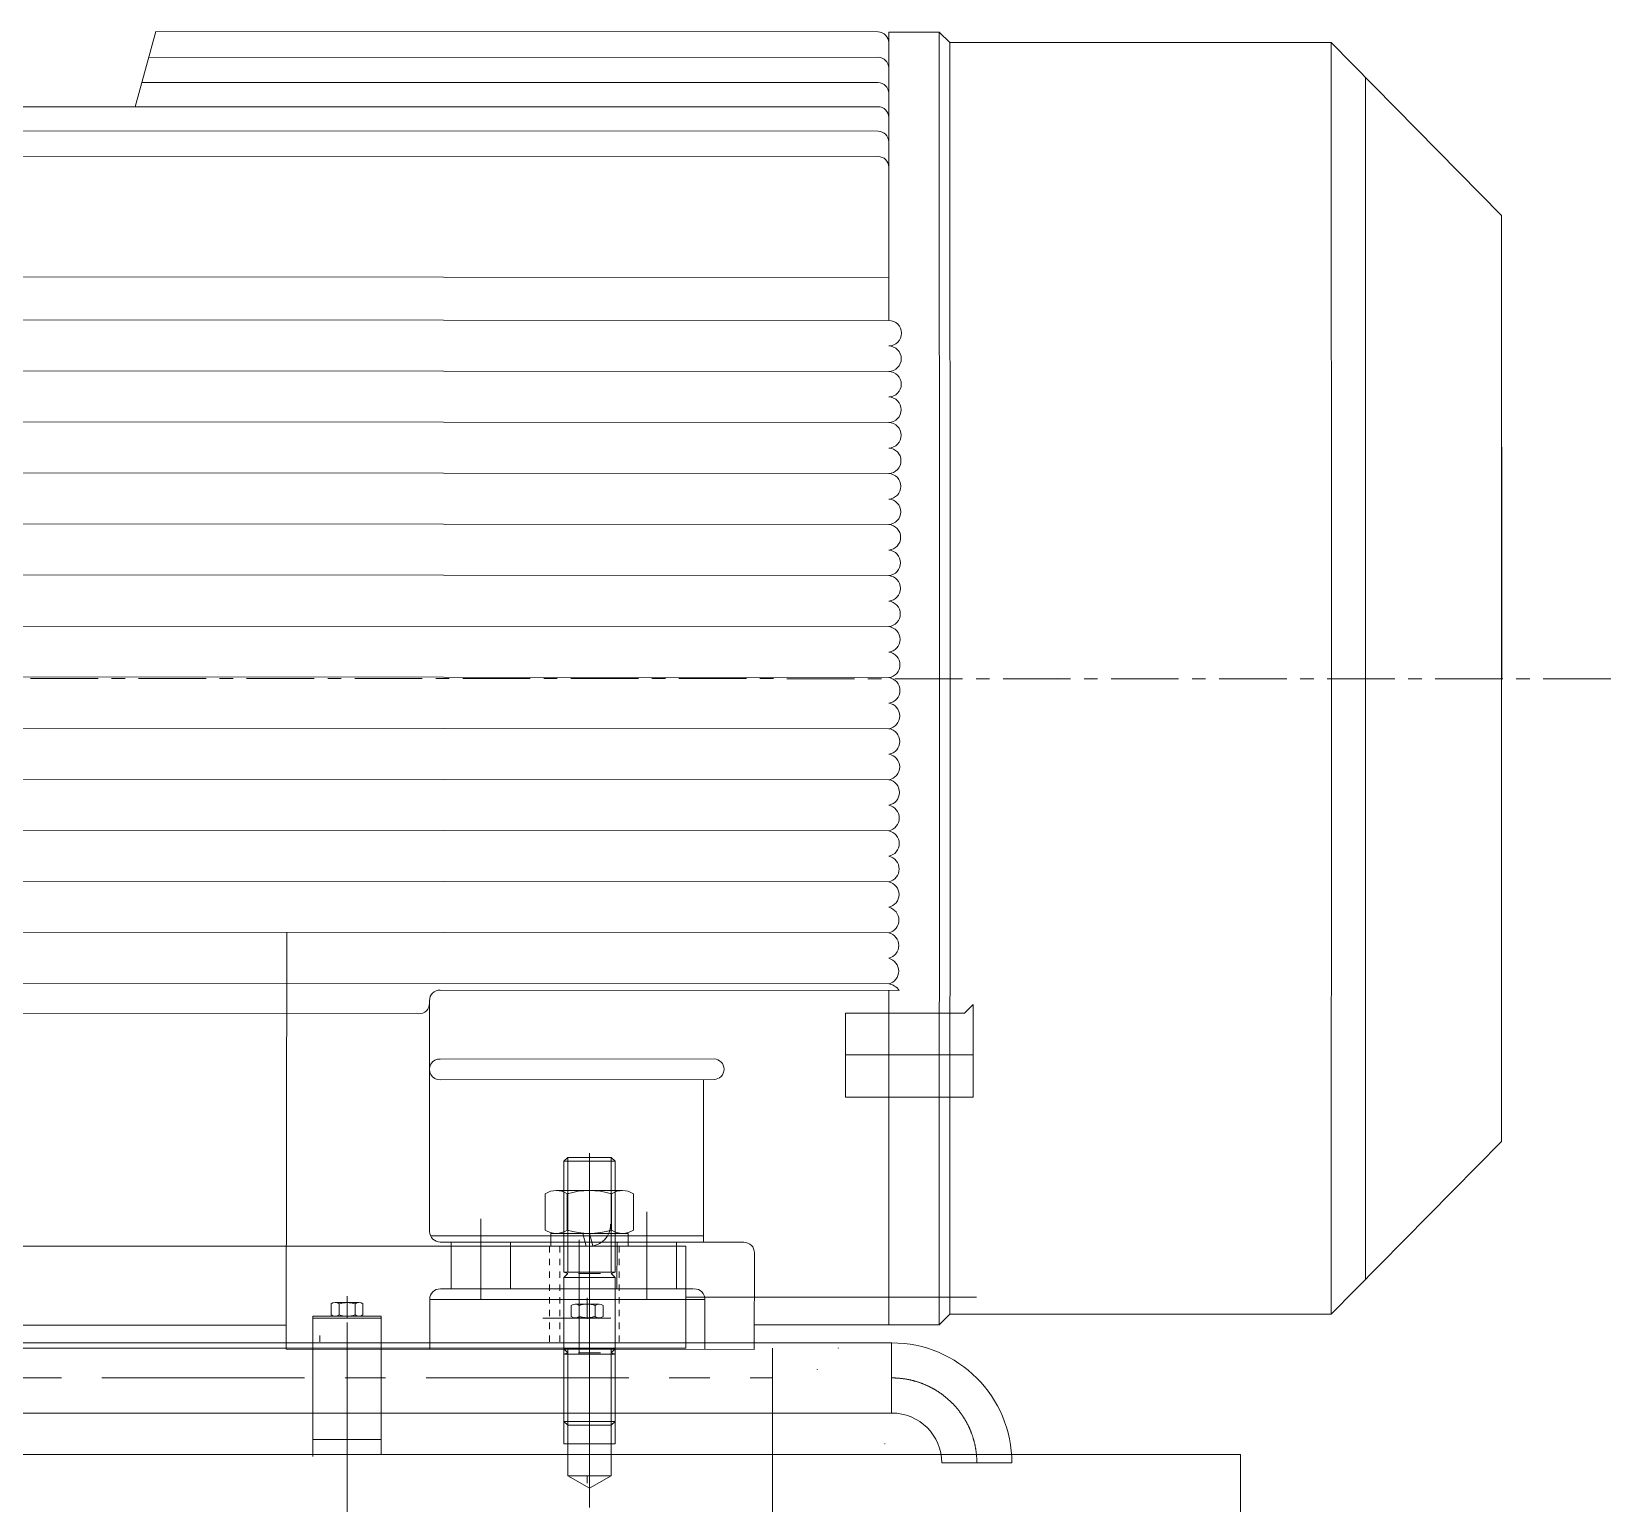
# Model space of a CAD drawing. Header units: millimetres. Extents: x 0 to 559189, y 1 to 426050.
# Drawn here: x 299137 to 318025, y 279440 to 297021 of the extents above; entities that cross this region are included whole.
import ezdxf

# ---------------------------------------------------------------- set-up
doc = ezdxf.new("R2010")
doc.units = ezdxf.units.MM
doc.header["$LTSCALE"] = 25.4
doc.linetypes.add('CENTER', pattern=[50.8, 31.75, -6.35, 6.35, -6.35])
doc.linetypes.add('EB_DASH', pattern=[6, 3, -3])
for name, color, linetype, lineweight in [('CAXA0', 7, 'Continuous', 5), ('CAXA1', 5, 'CENTER', 5), ('CAXA2', 6, 'EB_DASH', 5)]:
    doc.layers.add(name, color=color, linetype=linetype, lineweight=lineweight)

msp = doc.modelspace()

# ---------------------------------------------------------------- linework, layer by layer
at = {"color": 7, "lineweight": 5}
for p, q in [((300619.24, 297021.18), (300373.75, 296123.21)), ((309245.15, 297016.76), (300619.24, 297021.18)), ((309973.96, 297016.66), (309372.04, 297016.66)), ((309372.04, 297016.66), (309372.04, 296889.76)), ((309973.82, 297016.66), (309977.79, 289295.06)), ((310100.96, 296889.68), (309973.96, 297016.66)), ((309372.04, 296889.76), (309372.04, 295997.2)), ((310100.88, 296889.75), (310104.79, 289295.06)), ((310100.96, 296889.68), (314656.67, 296889.66)), ((314656.67, 296889.66), (314660.27, 289294.1)), ((314656.67, 296889.66), (316689.65, 294825.95)), ((309245.15, 296714.5), (300534.36, 296710.7)), ((309245.15, 296412.24), (300453.44, 296414.69)), ((315063.27, 296476.92), (315066.67, 289294.29)), ((290799.81, 296121.2), (300373.75, 296123.21)), ((300373.75, 296123.21), (309245.02, 296124.2)), ((309372.04, 295997.2), (309372.04, 295601.08)), ((290800.05, 295835.86), (309245.08, 295831.71)), ((309372.04, 295704.71), (309372.04, 295402.45)), ((292095.15, 295533.6), (309245.08, 295529.45)), ((309372.04, 295402.45), (309372.04, 293571.13)), ((316689.65, 294826.44), (316689.65, 283764.17)), ((316689.65, 294825.95), (316692.27, 289295.06)), ((293586.55, 294094.64), (309372.04, 294085.31)), ((289987.85, 293584.23), (309372.04, 293571.13)), ((289991, 292974.5), (309372.04, 292961.53)), ((289994.16, 292365.17), (309372.04, 292351.93)), ((289997.31, 291755.3), (309372.04, 291742.33)), ((290000.46, 291147.03), (309372.04, 291132.73)), ((290003.62, 290536.38), (309372.04, 290523.13)), ((309372.04, 289913.53), (290006.78, 289926.49)), ((290008.84, 289319.18), (309372.04, 289303.93)), ((309973.82, 281573.46), (309977.79, 289295.06)), ((310100.88, 281700.37), (310104.79, 289295.06)), ((314656.67, 281700.46), (314660.27, 289296.02)), ((315063.27, 282113.2), (315066.67, 289295.83)), ((290013.08, 288708.42), (309372.04, 288694.33)), ((309372.04, 288084.73), (290015.35, 288097.28)), ((290018.93, 287488.07), (309372.04, 287475.13)), ((290022.03, 286878.47), (309372.04, 286865.53)), ((290024.64, 286270.86), (309372.04, 286255.93)), ((302177.33, 281282.03), (302185.89, 286260.27)), ((290027.9, 285660.37), (309375.35, 285645.83)), ((303887.62, 285415.19), (303887.6, 285445.13)), ((303887.62, 285415.19), (303889.78, 282687.61)), ((304014.7, 285572.23), (309494.72, 285567.85)), ((309372.04, 281573.46), (309371.09, 285567.96)), ((310378.15, 285398.94), (310275.91, 285296.78)), ((310378.15, 285398.94), (310378.92, 284292.73)), ((294606.44, 285292.29), (303760.56, 285288.09)), ((308854.86, 285294.48), (310275.91, 285296.78)), ((308854.86, 285294.48), (308854.86, 284292.77)), ((304014.43, 284748.43), (307285.55, 284749.11)), ((308854.86, 284798.63), (309658.06, 284797.86)), ((309658.06, 284797.86), (310378.57, 284797.17)), ((304014.28, 284501.55), (307285.5, 284503.04)), ((307158.12, 282559.86), (307158.48, 284502.96)), ((308854.86, 284292.77), (310378.92, 284292.73)), ((314656.67, 281700.46), (316689.65, 283764.17)), ((304500.63, 282839.38), (304500.31, 281876.24)), ((306483.4, 282923.63), (306482.71, 281875.95)), ((303900.04, 282637.76), (307158.13, 282636.17)), ((304016.73, 282560.77), (307641.44, 282559.72)), ((304145.82, 282560.72), (304144.87, 282003.34)), ((304856.23, 282560.43), (304856.07, 282003.14)), ((306127.01, 282560.28), (306126.85, 282003.05)), ((306838.21, 282559.99), (306838.05, 282002.85)), ((307765.43, 281276.39), (307768.4, 282432.39)), ((304017.86, 282003.37), (307041.51, 282002.54)), ((303890.83, 281876.41), (303890.66, 281279.72)), ((303890.83, 281876.41), (307176.83, 281875.5)), ((307176.83, 281875.78), (307176.66, 281276.64)), ((310100.96, 281700.44), (309973.96, 281573.46)), ((310100.96, 281700.44), (314656.67, 281700.46)), ((302177.83, 281569.84), (294989.04, 281565.97)), ((309372.04, 281573.46), (307765.83, 281573.46)), ((309973.96, 281573.46), (309372.04, 281573.46)), ((302177.33, 281280.59), (307765.43, 281278.58))]:
    msp.add_line(p, q, dxfattribs=at)
for centre, radius, start, end in [((309245.04, 296889.76), 127, 0, 89.953975), ((309245.04, 296587.5), 127, 0, 89.953975), ((309245.04, 296285.24), 127, 0, 89.953975), ((309245.04, 295997.2), 127, 0, 90.011296), ((309245.04, 295704.71), 127, 0, 89.983354), ((309245.04, 295402.45), 127, 0, 89.983354), ((309371.89, 293418.73), 152.4, 270.059162, 89.940838), ((309369.34, 293113.93), 152.42, 271.017855, 88.982145), ((309369.08, 292809.13), 152.43, 271.11536, 88.88464), ((309367.71, 292504.33), 152.46, 271.627864, 88.372136), ((309366.92, 292199.53), 152.49, 271.926913, 88.073087), ((309365.16, 291894.73), 152.56, 272.586713, 87.413287), ((309364.5, 291589.93), 152.59, 272.831881, 87.168119), ((309361.6, 291285.13), 152.76, 273.920381, 86.079619), ((309360.34, 290980.33), 152.85, 274.391707, 85.608293), ((309359.26, 290675.53), 152.94, 274.795485, 85.204515), ((309358.29, 290370.73), 153.02, 275.157566, 84.842434), ((309356.55, 290065.93), 153.19, 275.804912, 84.195088), ((309354.83, 289761.13), 153.37, 276.445373, 83.554627), ((309352.19, 289456.33), 153.69, 277.422136, 82.577864), ((309352.35, 289151.53), 153.67, 277.364703, 82.635297), ((309349.76, 288846.73), 154.02, 278.320326, 81.679674), ((309350.06, 288541.93), 153.98, 278.208762, 81.791238), ((309348.17, 288237.13), 154.26, 278.903526, 81.096474), ((309344.98, 287932.33), 154.78, 280.068255, 79.931745), ((309342.85, 287627.53), 155.17, 280.843349, 79.156651), ((309342.22, 287322.73), 155.29, 281.071387, 78.928613), ((309340.72, 287017.93), 155.59, 281.615946, 78.384054), ((309338.65, 286713.13), 156.02, 282.359979, 77.640021), ((309336.03, 286408.33), 156.6, 283.29584, 76.70416), ((309335.08, 286103.53), 156.82, 283.632501, 76.367499), ((309333.09, 285798.73), 157.3, 284.339191, 75.660809), ((309347.85, 285473.38), 174.63, 32.750342, 82.036113), ((303760.62, 285415.09), 127, 269.973719, 0.045435), ((304014.6, 285445.23), 127, 89.954212, 180.045435), ((304011.23, 284624.99), 123.48, 88.514471, 271.411625), ((307281.99, 284626.08), 123.09, 271.633065, 88.342223), ((304016.78, 282687.77), 127, 180.073802, 269.976552), ((307641.4, 282432.72), 127, 359.852897, 89.983383), ((304017.83, 281876.37), 127, 89.984246, 179.983415), ((307049.83, 281875.82), 127, 359.983415, 89.984246)]:
    msp.add_arc(centre, radius, start, end, dxfattribs=at)
at = {"layer": 'CAXA0', "color": 7, "linetype": 'Continuous', "lineweight": 5}
for p, q in [((305493.82, 283527.38), (305539.54, 283573.1)), ((306103.42, 283527.38), (305493.82, 283527.38)), ((305493.82, 283527.38), (305493.82, 282201.5)), ((305539.54, 282201.5), (305539.54, 283573.1)), ((306057.7, 283573.1), (305539.54, 283573.1)), ((306057.7, 282201.5), (306057.7, 283573.1)), ((306103.42, 283527.38), (306057.7, 283573.1)), ((306103.42, 282201.5), (306103.42, 283527.38)), ((305269.3, 282703.4), (305269.3, 283138.62)), ((306193.18, 283177.55), (305401.28, 283177.55)), ((305533.27, 283138.62), (305533.27, 282703.4)), ((306061.2, 283138.62), (306061.2, 282703.4)), ((306325.16, 282703.4), (306325.16, 283138.62)), ((305335.07, 282664.47), (306262.17, 282664.47)), ((305335.07, 282512.07), (305335.07, 282664.47)), ((306193.18, 282664.47), (305401.28, 282664.47)), ((305759.18, 282512.07), (305718.34, 282664.47)), ((305832.78, 282531.79), (305797.23, 282664.47)), ((306262.17, 282512.07), (306262.17, 282664.47)), ((291327.92, 282513.65), (306948.92, 282513.65)), ((305335.07, 282512.07), (306262.17, 282512.07)), ((305838.07, 282512.07), (305832.78, 282531.79)), ((306948.92, 282513.65), (306948.92, 281294.45)), ((305493.82, 282201.5), (306103.42, 282201.5)), ((305493.82, 282201.5), (305539.54, 282185.63)), ((305493.82, 282138), (305539.54, 282185.63)), ((305928.16, 282185.63), (305669.08, 282185.63)), ((306103.42, 282201.5), (306057.7, 282185.63)), ((306103.42, 282138), (306057.7, 282185.63)), ((305493.82, 281287.1), (305493.82, 282138)), ((305493.82, 282138), (306103.42, 282138)), ((306103.42, 282138), (306103.42, 281287.1)), ((302712.43, 281690.65), (302712.43, 281822.64)), ((302760.09, 281837.93), (303046.05, 281837.93)), ((302807.75, 281822.64), (302807.75, 281690.65)), ((302998.39, 281822.64), (302998.39, 281690.65)), ((303093.71, 281690.65), (303093.71, 281822.64)), ((305579.21, 281673.49), (305579.21, 281805.47)), ((305626.87, 281820.76), (305912.83, 281820.76)), ((305674.53, 281805.47), (305674.53, 281673.49)), ((305865.17, 281805.47), (305865.17, 281673.49)), ((305960.49, 281673.49), (305960.49, 281805.47)), ((306948.92, 281904.05), (310418.29, 281904.05)), ((302496.67, 281675.37), (302496.67, 280001.46)), ((302496.67, 281675.37), (303309.47, 281675.37)), ((302496.67, 281675.36), (302496.67, 280024.37)), ((302496.67, 281652.25), (303309.47, 281652.25)), ((302760.09, 281675.37), (303046.05, 281675.37)), ((303309.47, 281675.37), (303309.47, 280024.37)), ((305239.87, 281652.25), (306052.67, 281652.25)), ((305626.87, 281658.2), (305912.83, 281658.2)), ((309407.92, 281357.72), (288092.29, 281357.72)), ((291073.92, 281294.28), (306573.07, 281294.28)), ((291327.92, 281294.45), (306948.92, 281294.45)), ((292336.67, 281294.34), (305047.71, 281294.34)), ((306103.42, 281287.1), (305493.82, 281287.1)), ((305539.54, 281239.48), (305493.82, 281287.1)), ((305493.82, 281223.6), (305539.54, 281239.48)), ((306103.47, 281294.31), (305493.87, 281294.31)), ((305493.87, 281294.31), (305493.87, 280152.58)), ((305539.59, 281294.31), (305539.59, 279770.31)), ((305928.16, 281239.48), (305669.08, 281239.48)), ((306057.7, 281239.48), (306103.42, 281287.1)), ((306103.42, 281223.6), (306057.7, 281239.48)), ((306057.75, 281294.31), (306057.75, 279770.31)), ((306103.47, 281294.31), (306103.47, 280152.58)), ((307982.98, 281294.28), (307982.98, 268467.37)), ((309403.97, 281357.72), (309403.97, 280519.52)), ((305493.82, 281223.6), (306103.42, 281223.6)), ((305493.82, 281223.6), (305493.82, 280418.42)), ((305539.54, 280418.42), (305539.54, 281223.6)), ((306057.7, 280418.42), (306057.7, 281223.6)), ((306103.42, 280418.42), (306103.42, 281223.6)), ((309407.92, 280519.52), (288092.29, 280519.52)), ((305493.82, 280418.42), (306103.42, 280418.42)), ((305539.54, 280372.7), (305493.82, 280418.42)), ((305539.54, 280418.42), (305539.54, 280372.7)), ((306057.7, 280372.7), (305539.54, 280372.7)), ((306057.7, 280418.42), (306057.7, 280372.7)), ((306057.7, 280372.7), (306103.42, 280418.42)), ((303309.47, 280202.17), (302496.67, 280202.17)), ((306103.47, 280151.31), (305493.87, 280151.31)), ((307982.98, 280024.37), (268613.04, 280024.37)), ((307982.98, 280024.37), (313570.98, 280024.37)), ((310004.82, 279922.62), (310843.02, 279922.62)), ((313570.89, 280024.37), (313570.89, 268721.37)), ((306057.75, 279770.31), (305539.59, 279770.31)), ((305539.59, 279770.31), (305798.67, 279620.73)), ((306057.75, 279770.31), (305798.67, 279620.73))]:
    msp.add_line(p, q, dxfattribs=at)
for centre, radius, start, end in [((305401.28, 282934.35), 243.2, 57.132768, 122.867232), ((305797.23, 282263.15), 914.4, 73.221345, 106.778655), ((306193.18, 282934.35), 243.2, 57.132768, 122.867232), ((305795.72, 282766.19), 254, 270, 1.76098), ((305401.28, 282907.67), 243.2, 237.132768, 302.867232), ((305797.23, 283578.87), 914.4, 253.221345, 286.778655), ((306193.18, 282907.67), 243.2, 237.132768, 302.867232), ((302760.09, 281755.99), 81.93, 54.42999, 125.57001), ((302903.07, 281533.13), 304.8, 71.776086, 108.223914), ((303046.05, 281755.99), 81.93, 54.42999, 125.57001), ((305626.87, 281738.83), 81.93, 54.42999, 125.57001), ((305769.85, 281515.96), 304.8, 71.776086, 108.223914), ((305912.83, 281738.83), 81.93, 54.42999, 125.57001), ((302760.09, 281757.3), 81.93, 234.42999, 305.57001), ((302903.07, 281980.17), 304.8, 251.776086, 288.223914), ((303046.05, 281757.3), 81.93, 234.42999, 305.57001), ((305626.87, 281740.13), 81.93, 234.42999, 305.57001), ((305769.85, 281963), 304.8, 251.776086, 288.223914), ((305912.83, 281740.13), 81.93, 234.42999, 305.57001), ((309407.92, 279922.62), 1435.1, 0, 90), ((309407.92, 279922.62), 596.9, 0, 90)]:
    msp.add_arc(centre, radius, start, end, dxfattribs=at)
at = {"layer": 'CAXA1', "lineweight": 5}
for p, q in [((282349.51, 289295.18), (318024.68, 289290.51)), ((311387.17, 289296.14), (311387.17, 289296.14)), ((311793.57, 289295.94), (311793.57, 289295.94)), ((313419.17, 289295.18), (313419.17, 289295.18))]:
    msp.add_line(p, q, dxfattribs=at)
at = {"layer": 'CAXA1', "linetype": 'CENTER', "lineweight": 5, "ltscale": 3}
for p, q in [((305798.62, 280321.9), (305798.62, 283623.9)), ((305797.23, 282625.54), (305797.23, 283253.75)), ((305675.45, 282589.74), (305675.45, 281218.14)), ((305798.62, 282435.87), (305798.62, 282740.67)), ((305798.67, 282589.85), (305798.67, 281218.25)), ((302903.07, 281660.08), (302903.07, 281914.13)), ((302903.07, 279181), (302903.07, 281818.1)), ((305769.85, 281642.91), (305769.85, 281896.96)), ((302576.71, 281446.71), (302576.71, 281370.51)), ((305798.67, 281370.51), (305798.67, 279544.53)), ((308769.64, 281298.02), (308769.64, 281294.21)), ((308769.64, 281294.21), (308773.42, 281294.21)), ((280621.22, 280938.62), (307983.04, 280938.62)), ((308515.59, 281044.12), (308515.59, 281040.31)), ((308515.59, 281040.31), (308519.38, 281040.31)), ((308515.6, 281044.15), (308515.6, 281040.34)), ((308515.6, 281040.34), (308519.38, 281040.34)), ((309325.85, 280155.06), (309325.85, 280151.25)), ((309325.85, 280151.25), (309329.64, 280151.25)), ((309325.86, 280155.09), (309325.86, 280151.28)), ((309325.86, 280151.28), (309329.64, 280151.28)), ((305769.43, 279770.6), (305769.43, 279683.14)), ((305798.67, 279620.73), (305798.67, 279389.35))]:
    msp.add_line(p, q, dxfattribs=at)
msp.add_arc((309407.92, 279922.62), 1016, 0, 90, dxfattribs=at)
at = {"layer": 'CAXA2', "color": 7, "lineweight": 5}
for p, q in [((305319.85, 282513.54), (305319.85, 281294.34)), ((305443.07, 282513.65), (305443.07, 281294.45)), ((306154.27, 282513.65), (306154.27, 281294.45))]:
    msp.add_line(p, q, dxfattribs=at)

doc.saveas('drawing.dxf')
